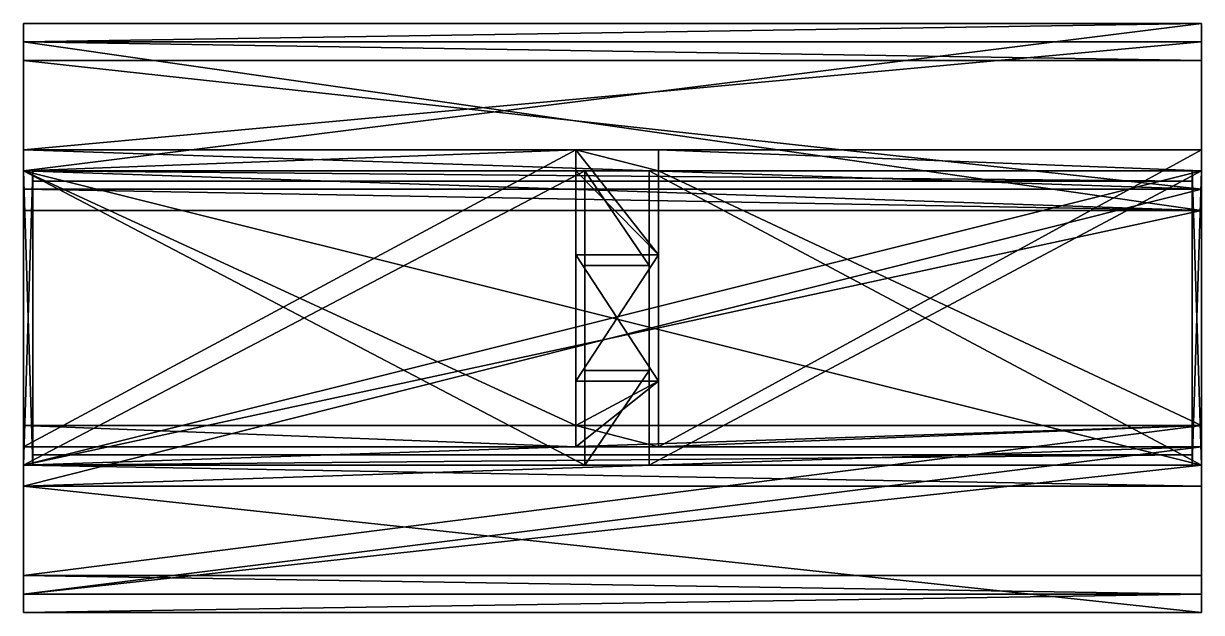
# Model space of a CAD drawing. Extents: x -128 to 128, y -62 to 66.
import ezdxf

# ---------------------------------------------------------------- set-up
doc = ezdxf.new("R2010")
doc.units = 0

msp = doc.modelspace()

# ---------------------------------------------------------------- meshes
at = {"layer": 'OBJECT000', "color": 50}
mesh = msp.add_polyface(dxfattribs=at)
corners = [(-8, -11.709961, -43), (-8, 15.710938, -43), (10, 15.710938, -43), (10, -11.709961, -43), (-8, 15.710938, -54.471008), (-8, -11.709961, -54.471008), (10, -11.709961, -54.471008), (10, 15.710938, -54.471008)]
mesh.append_faces([[corners[k] for k in face] for face in [(1, 3, 0), (5, 7, 4), (4, 0, 5), (6, 2, 7), (7, 1, 4), (5, 3, 6)]], dxfattribs={"vtx0": -1})
mesh.append_faces([[corners[k] for k in face] for face in [(1, 2, 3), (5, 6, 7), (4, 1, 0), (6, 3, 2), (7, 2, 1), (5, 0, 3)]], dxfattribs={"vtx2": -1})
at = {"layer": 'OBJECT001', "color": 50}
mesh = msp.add_polyface(dxfattribs=at)
corners = [(-128, 66, 9.764557), (128, 66, 9.764557), (128, 34, 74), (-128, 34, 74), (-128, 25.339966, 74), (128, 25.339966, 74), (128, 62.049438, 1.817108), (-128, 62.049438, 1.817108)]
mesh.append_faces([[corners[k] for k in face] for face in [(1, 3, 0), (3, 5, 4), (1, 7, 6), (1, 5, 2), (0, 4, 7), (7, 5, 6)]], dxfattribs={"vtx0": -1})
mesh.append_faces([[corners[k] for k in face] for face in [(1, 2, 3), (3, 2, 5), (1, 0, 7), (1, 6, 5), (0, 3, 4), (7, 4, 5)]], dxfattribs={"vtx2": -1})
at = {"layer": 'OBJECT002', "color": 50}
mesh = msp.add_polyface(dxfattribs=at)
corners = [(128, -30, 74), (-128, -30, 74), (-128, 25.339966, 74), (128, 25.339966, 74), (-128, -34.56897, 64.824005), (128, -34.56897, 64.824005), (128, 30, 64.824005), (-128, 30, 64.824005)]
mesh.append_faces([[corners[k] for k in face] for face in [(1, 3, 0), (1, 5, 4), (0, 6, 5), (2, 4, 7), (3, 7, 6), (4, 6, 7)]], dxfattribs={"vtx0": -1})
mesh.append_faces([[corners[k] for k in face] for face in [(1, 2, 3), (1, 0, 5), (0, 3, 6), (2, 1, 4), (3, 2, 7), (4, 5, 6)]], dxfattribs={"vtx2": -1})
at = {"layer": 'OBJECT003', "color": 50}
mesh = msp.add_polyface(dxfattribs=at)
corners = [(128, -34.568115, 64.824005), (128, -62, 9.763), (-128, -62, 9.763), (-128, -34.568115, 64.824005), (-128, -58.050049, 1.818024), (128, -58.050049, 1.818024), (128, -26, 64.824005), (-128, -26, 64.824005)]
mesh.append_faces([[corners[k] for k in face] for face in [(1, 3, 0), (2, 5, 4), (1, 6, 5), (2, 7, 3), (3, 6, 0), (4, 6, 7)]], dxfattribs={"vtx0": -1})
mesh.append_faces([[corners[k] for k in face] for face in [(1, 2, 3), (2, 1, 5), (1, 0, 6), (2, 4, 7), (3, 7, 6), (4, 5, 6)]], dxfattribs={"vtx2": -1})
at = {"layer": 'OBJECT004', "color": 50}
mesh = msp.add_polyface(dxfattribs=at)
corners = [(128, -58.0448, 1.808533), (128, -30, -54.472656), (-128, -30, -54.472656), (-128, -58.0448, 1.808533), (-128, -21.339966, -54.471008), (128, -21.339966, -54.471008), (128, -54, 9.764984), (-128, -54, 9.764984)]
mesh.append_faces([[corners[k] for k in face] for face in [(1, 3, 0), (2, 5, 4), (1, 6, 5), (3, 4, 7), (0, 7, 6), (5, 7, 4)]], dxfattribs={"vtx0": -1})
mesh.append_faces([[corners[k] for k in face] for face in [(1, 2, 3), (2, 1, 5), (1, 0, 6), (3, 2, 4), (0, 3, 7), (5, 6, 7)]], dxfattribs={"vtx2": -1})
at = {"layer": 'OBJECT005', "color": 50}
mesh = msp.add_polyface(dxfattribs=at)
corners = [(-128, 62.049438, 1.818665), (-128, 38.569458, -45.294006), (128, 38.569458, -45.294006), (128, 62.049438, 1.818665), (128, 58, 9.763672), (128, 30, -45.294006), (-128, 30, -45.294006), (-128, 58, 9.763672)]
mesh.append_faces([[corners[k] for k in face] for face in [(1, 3, 0), (3, 5, 4), (1, 7, 6), (0, 4, 7), (1, 5, 2), (7, 5, 6)]], dxfattribs={"vtx0": -1})
mesh.append_faces([[corners[k] for k in face] for face in [(1, 2, 3), (3, 2, 5), (1, 0, 7), (0, 3, 4), (1, 6, 5), (7, 4, 5)]], dxfattribs={"vtx2": -1})
at = {"layer": 'OBJECT006', "color": 50}
mesh = msp.add_polyface(dxfattribs=at)
corners = [(-128, 38.569946, -45.294006), (-128, 34, -54.471008), (-8, 34, -54.471008), (-8, 38.569946, -45.294006), (-128, -26, -45.294006), (-128, -21.340942, -54.471008), (-8, -21.3396, -54.471008), (-8, -26, -45.294006)]
mesh.append_faces([[corners[k] for k in face] for face in [(1, 3, 0), (5, 0, 4), (5, 7, 6), (4, 3, 7), (1, 6, 2), (2, 7, 3)]], dxfattribs={"vtx0": -1})
mesh.append_faces([[corners[k] for k in face] for face in [(1, 2, 3), (5, 1, 0), (5, 4, 7), (4, 0, 3), (1, 5, 6), (2, 6, 7)]], dxfattribs={"vtx2": -1})
at = {"layer": 'OBJECT007', "color": 50}
mesh = msp.add_polyface(dxfattribs=at)
corners = [(10, 34, -54.471008), (128, 34, -54.471008), (128, 38.569946, -45.294006), (10, 38.569946, -45.294006), (128, -21.340942, -54.471008), (128, -26, -45.294006), (10, -21.3396, -54.471008), (10, -26, -45.294006)]
mesh.append_faces([[corners[k] for k in face] for face in [(1, 3, 0), (1, 5, 2), (4, 7, 5), (2, 7, 3), (0, 4, 1), (6, 3, 7)]], dxfattribs={"vtx0": -1})
mesh.append_faces([[corners[k] for k in face] for face in [(1, 2, 3), (1, 4, 5), (4, 6, 7), (2, 5, 7), (0, 6, 4), (6, 0, 3)]], dxfattribs={"vtx2": -1})
at = {"layer": 'OBJECT008', "color": 50}
mesh = msp.add_polyface(dxfattribs=at)
corners = [(-8, 34, -54.471008), (10, 34, -54.471008), (10, 38.570557, -45.292969), (-8, 38.570557, -45.292969), (-8, 15.709961, -45.294006), (10, 15.709961, -45.294006), (-8, 15.709961, -54.471008), (10, 15.709961, -54.471008)]
mesh.append_faces([[corners[k] for k in face] for face in [(1, 3, 0), (3, 5, 4), (0, 7, 1), (0, 4, 6), (1, 5, 2), (6, 5, 7)]], dxfattribs={"vtx0": -1})
mesh.append_faces([[corners[k] for k in face] for face in [(1, 2, 3), (3, 2, 5), (0, 6, 7), (0, 3, 4), (1, 7, 5), (6, 4, 5)]], dxfattribs={"vtx2": -1})
at = {"layer": 'OBJECT009', "color": 50}
mesh = msp.add_polyface(dxfattribs=at)
corners = [(10, -21.3396, -54.471008), (-8, -21.3396, -54.471008), (-8, -26, -45.292969), (10, -26, -45.292969), (-8, -11.709961, -45.294006), (10, -11.709961, -45.294006), (-8, -11.709961, -54.471008), (10, -11.709961, -54.471008)]
mesh.append_faces([[corners[k] for k in face] for face in [(1, 3, 0), (2, 5, 3), (1, 7, 6), (1, 4, 2), (0, 5, 7), (7, 4, 6)]], dxfattribs={"vtx0": -1})
mesh.append_faces([[corners[k] for k in face] for face in [(1, 2, 3), (2, 4, 5), (1, 0, 7), (1, 6, 4), (0, 3, 5), (7, 5, 4)]], dxfattribs={"vtx2": -1})
at = {"layer": 'OBJECT010', "color": 50}
mesh = msp.add_polyface(dxfattribs=at)
corners = [(-128, 34, -82), (-128, -30, -82), (128, -30, -82), (128, 34, -82), (-128, -30, -79.705994), (-128, 34, -79.705994), (128, 34, -79.705994), (128, -30, -79.705994)]
mesh.append_faces([[corners[k] for k in face] for face in [(1, 3, 0), (1, 5, 4), (3, 7, 6), (0, 6, 5), (2, 4, 7), (5, 7, 4)]], dxfattribs={"vtx0": -1})
mesh.append_faces([[corners[k] for k in face] for face in [(1, 2, 3), (1, 0, 5), (3, 2, 7), (0, 3, 6), (2, 1, 4), (5, 6, 7)]], dxfattribs={"vtx2": -1})
at = {"layer": 'OBJECT011', "color": 50}
mesh = msp.add_polyface(dxfattribs=at)
corners = [(-128, -30, -56.765625), (-128, -30, -79.705994), (-128, 34, -79.705994), (-128, 34, -56.765625), (-126, 34, -79.705994), (-126, 34, -56.765625), (-126, -30, -79.705994), (-126, -30, -56.765625)]
mesh.append_faces([[corners[k] for k in face] for face in [(1, 3, 0), (2, 5, 3), (1, 7, 6), (0, 5, 7), (2, 6, 4), (4, 7, 5)]], dxfattribs={"vtx0": -1})
mesh.append_faces([[corners[k] for k in face] for face in [(1, 2, 3), (2, 4, 5), (1, 0, 7), (0, 3, 5), (2, 1, 6), (4, 6, 7)]], dxfattribs={"vtx2": -1})
at = {"layer": 'OBJECT012', "color": 50}
mesh = msp.add_polyface(dxfattribs=at)
corners = [(128, 34, -56.765625), (128, 34, -79.705994), (128, -30, -79.705994), (128, -30, -56.765625), (126, 34, -79.705994), (126, 34, -56.765625), (126, -30, -79.705994), (126, -30, -56.765625)]
mesh.append_faces([[corners[k] for k in face] for face in [(1, 3, 0), (1, 5, 4), (2, 7, 3), (0, 7, 5), (2, 4, 6), (6, 5, 7)]], dxfattribs={"vtx0": -1})
mesh.append_faces([[corners[k] for k in face] for face in [(1, 2, 3), (1, 0, 5), (2, 6, 7), (0, 3, 7), (2, 1, 4), (6, 4, 5)]], dxfattribs={"vtx2": -1})
at = {"layer": 'OBJECT013', "color": 50}
mesh = msp.add_polyface(dxfattribs=at)
corners = [(-126, 34, -79.705994), (126, 34, -79.705994), (126, 34, -56.765625), (-126, 34, -56.765625), (-126, 31.709961, -56.765015), (126, 31.709961, -56.765015), (-126, 31.709961, -79.705994), (126, 31.709961, -79.705994)]
mesh.append_faces([[corners[k] for k in face] for face in [(1, 3, 0), (3, 5, 4), (0, 7, 1), (0, 4, 6), (1, 5, 2), (6, 5, 7)]], dxfattribs={"vtx0": -1})
mesh.append_faces([[corners[k] for k in face] for face in [(1, 2, 3), (3, 2, 5), (0, 6, 7), (0, 3, 4), (1, 7, 5), (6, 4, 5)]], dxfattribs={"vtx2": -1})
at = {"layer": 'OBJECT014', "color": 50}
mesh = msp.add_polyface(dxfattribs=at)
corners = [(126, -30, -79.705994), (-126, -30, -79.705994), (-126, -30, -56.765625), (126, -30, -56.765625), (-126, -27.709961, -56.765015), (126, -27.709961, -56.765015), (-126, -27.709961, -79.705994), (126, -27.709961, -79.705994)]
mesh.append_faces([[corners[k] for k in face] for face in [(1, 3, 0), (2, 5, 3), (1, 7, 6), (1, 4, 2), (0, 5, 7), (7, 4, 6)]], dxfattribs={"vtx0": -1})
mesh.append_faces([[corners[k] for k in face] for face in [(1, 2, 3), (2, 4, 5), (1, 0, 7), (1, 6, 4), (0, 3, 5), (7, 5, 4)]], dxfattribs={"vtx2": -1})
at = {"layer": 'OBJECT015', "color": 50}
mesh = msp.add_polyface(dxfattribs=at)
corners = [(-6, -30, -54.471008), (-128, -30, -54.471008), (-128, 34, -54.471008), (-6, 34, -54.471008), (-128, 34, -56.765015), (-128, -30, -56.765015), (-6, 34, -56.765015), (-6, -30, -56.765015)]
mesh.append_faces([[corners[k] for k in face] for face in [(1, 3, 0), (2, 5, 4), (2, 6, 3), (5, 0, 7), (4, 7, 6), (0, 6, 7)]], dxfattribs={"vtx0": -1})
mesh.append_faces([[corners[k] for k in face] for face in [(1, 2, 3), (2, 1, 5), (2, 4, 6), (5, 1, 0), (4, 5, 7), (0, 3, 6)]], dxfattribs={"vtx2": -1})
at = {"layer": 'OBJECT016', "color": 50}
mesh = msp.add_polyface(dxfattribs=at)
corners = [(8, 34, -54.471008), (128, 34, -54.471008), (128, -30, -54.471008), (8, -30, -54.471008), (128, -30, -56.765015), (128, 34, -56.765015), (8, 34, -56.765015), (8, -30, -56.765015)]
mesh.append_faces([[corners[k] for k in face] for face in [(1, 3, 0), (2, 5, 4), (5, 0, 6), (2, 7, 3), (4, 6, 7), (0, 7, 6)]], dxfattribs={"vtx0": -1})
mesh.append_faces([[corners[k] for k in face] for face in [(1, 2, 3), (2, 1, 5), (5, 1, 0), (2, 4, 7), (4, 5, 6), (0, 3, 7)]], dxfattribs={"vtx2": -1})
at = {"layer": 'OBJECT017', "color": 50}
mesh = msp.add_polyface(dxfattribs=at)
corners = [(-6, 13.430054, -54.471008), (-6, 34, -54.471008), (8, 34, -54.471008), (8, 13.430054, -54.471008), (-6, 34, -56.765015), (8, 34, -56.765015), (-6, 13.430054, -56.765015), (8, 13.430054, -56.765015)]
mesh.append_faces([[corners[k] for k in face] for face in [(1, 3, 0), (5, 1, 4), (4, 7, 5), (4, 0, 6), (2, 7, 3), (6, 3, 7)]], dxfattribs={"vtx0": -1})
mesh.append_faces([[corners[k] for k in face] for face in [(1, 2, 3), (5, 2, 1), (4, 6, 7), (4, 1, 0), (2, 5, 7), (6, 0, 3)]], dxfattribs={"vtx2": -1})
at = {"layer": 'OBJECT018', "color": 50}
mesh = msp.add_polyface(dxfattribs=at)
corners = [(8, -30, -54.471008), (-6, -30, -54.471008), (-6, -9.430054, -54.471008), (8, -9.430054, -54.471008), (8, -30, -56.765015), (-6, -30, -56.765015), (-6, -9.430054, -56.765015), (8, -9.430054, -56.765015)]
mesh.append_faces([[corners[k] for k in face] for face in [(1, 3, 0), (5, 0, 4), (5, 7, 6), (1, 6, 2), (4, 3, 7), (7, 2, 6)]], dxfattribs={"vtx0": -1})
mesh.append_faces([[corners[k] for k in face] for face in [(1, 2, 3), (5, 1, 0), (5, 4, 7), (1, 5, 6), (4, 0, 3), (7, 3, 2)]], dxfattribs={"vtx2": -1})

doc.saveas('drawing.dxf')
